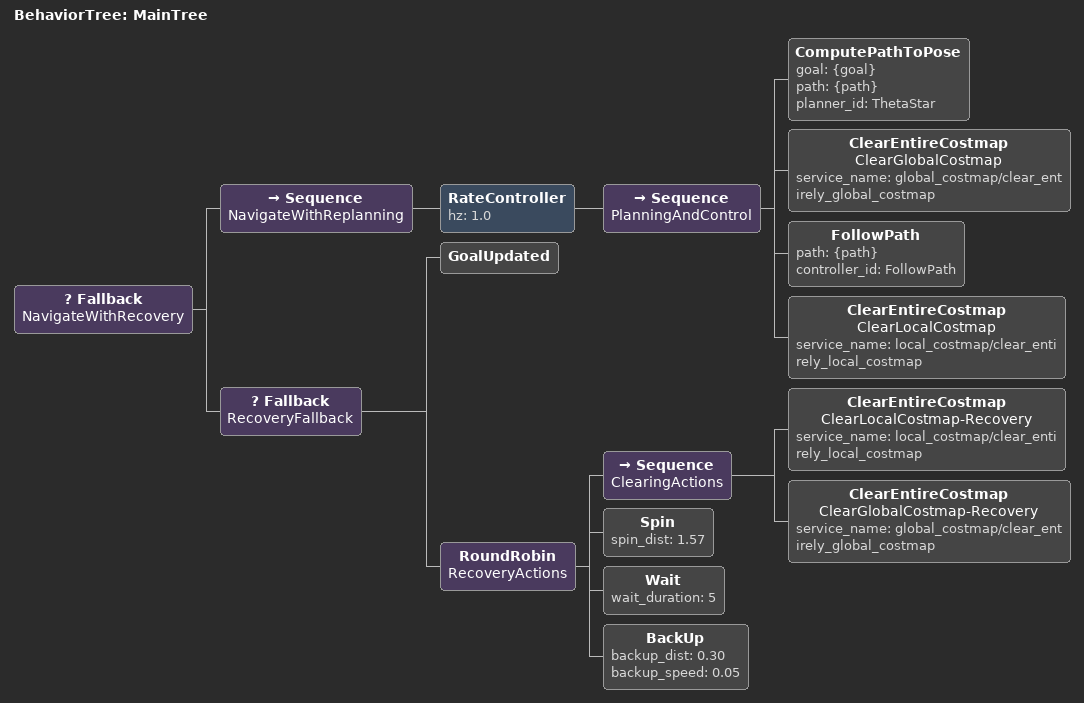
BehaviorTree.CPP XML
<root main_tree_to_execute="MainTree">
  <BehaviorTree ID="MainTree">

    <Fallback name="NavigateWithRecovery">
      <Sequence name="NavigateWithReplanning">
        <RateController hz="1.0">
          <Sequence name="PlanningAndControl">
            <!-- Use ThetaStar as the planner_id -->
            <ComputePathToPose goal="{goal}" path="{path}" planner_id="ThetaStar"/>
            <ClearEntireCostmap name="ClearGlobalCostmap" service_name="global_costmap/clear_entirely_global_costmap"/>
            <FollowPath path="{path}" controller_id="FollowPath"/>
            <ClearEntireCostmap name="ClearLocalCostmap" service_name="local_costmap/clear_entirely_local_costmap"/>
          </Sequence>
        </RateController>
      </Sequence>

      <Fallback name="RecoveryFallback">
        <GoalUpdated/>
        <RoundRobin name="RecoveryActions">
          <Sequence name="ClearingActions">
            <ClearEntireCostmap name="ClearLocalCostmap-Recovery" service_name="local_costmap/clear_entirely_local_costmap"/>
            <ClearEntireCostmap name="ClearGlobalCostmap-Recovery" service_name="global_costmap/clear_entirely_global_costmap"/>
          </Sequence>
          <Spin spin_dist="1.57"/>
          <Wait wait_duration="5"/>
          <BackUp backup_dist="0.30" backup_speed="0.05"/>
        </RoundRobin>
      </Fallback>

    </Fallback>

  </BehaviorTree>
</root>
